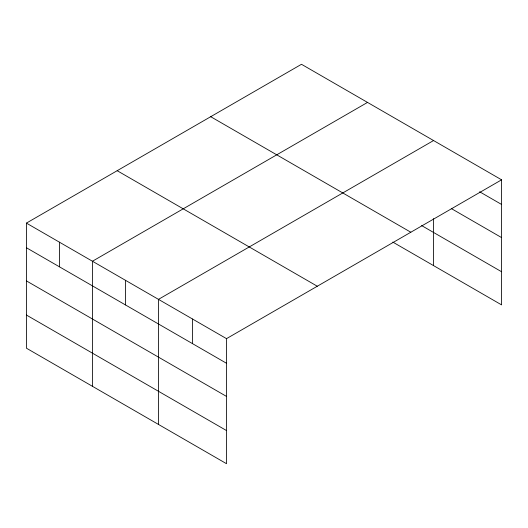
<?xml version="1.0" encoding="UTF-8"?>
<svg xmlns="http://www.w3.org/2000/svg" width="528" height="528" viewBox="0 0 528 528"><rect width="100%" height="100%" fill="white"/><g stroke="black" fill="none" stroke-linecap="round" stroke-linejoin="round"><path stroke-width="0.79" d="M26.4 223.106L226.512 338.646L226.512 463.709L26.4 348.176L26.4 223.106L301.488 64.291L501.6 179.824L501.6 304.894L392.812 242.088M367.521 102.412L92.44 261.235L92.44 386.305M433.561 140.54L158.473 299.363L158.473 424.426M226.512 338.646L501.6 179.824M479.629 191.77L501.6 204.455M451.282 208.547L501.6 237.6M421.621 225.568L501.6 271.748M210.705 116.701L410.824 232.234M117.176 170.696L317.295 286.235M26.4 247.738L226.512 363.271M26.4 280.883L226.512 396.416M26.4 315.031L226.512 430.564M433.561 218.645L433.561 265.61M192.496 319.004L192.496 343.629M125.459 280.295L125.459 304.927M59.42 242.174L59.42 266.798"/></g></svg>
